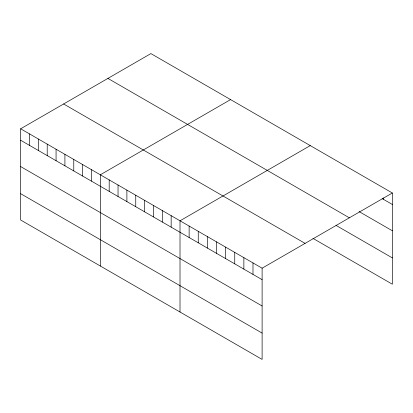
<?xml version="1.0" encoding="UTF-8"?>
<svg xmlns="http://www.w3.org/2000/svg" width="413" height="413" viewBox="0 0 413 413"><rect width="100%" height="100%" fill="white"/><g stroke="black" fill="none" stroke-linecap="round" stroke-linejoin="round"><path stroke-width="0.62" d="M20.65 128.784L262.11 268.192L262.11 359.408L20.65 220.005L20.65 128.784L150.89 53.592L392.35 192.995L392.35 284.216L312.935 238.368M230.573 99.595L100.333 174.787L100.333 266.008M310.256 145.598L180.011 220.795L180.011 312.011M262.11 268.192L392.35 192.995M382.154 198.586L392.35 204.471M359.083 211.58L392.35 230.784M107.912 78.408L349.372 217.811M336.012 225.369L392.35 257.898M63.628 103.973L305.088 243.376M20.65 140.26L262.11 279.663M20.65 166.573L262.11 305.981M20.65 193.687L262.11 333.095M383.228 197.93L383.228 199.205M252.988 262.926L252.988 274.397M243.866 257.66L243.866 269.131M234.744 252.389L234.744 263.866M225.622 247.124L225.622 258.6M216.5 241.858L216.5 253.334M207.378 236.592L207.378 248.068M198.255 231.326L198.255 242.798M189.133 226.061L189.133 237.532M171.158 215.684L171.158 227.155M162.304 210.568L162.304 222.044M153.45 205.457L153.45 216.933M144.602 200.346L144.602 211.823M135.748 195.235L135.748 206.712M126.894 190.125L126.894 201.596M118.041 185.014L118.041 196.485M109.187 179.903L109.187 191.374M91.479 169.676L91.479 181.152M82.626 164.565L82.626 176.041M73.772 159.454L73.772 170.93M64.918 154.343L64.918 165.819M56.065 149.232L56.065 160.703M47.211 144.122L47.211 155.593M38.357 139.011L38.357 150.482M29.504 133.895L29.504 145.371"/></g></svg>
